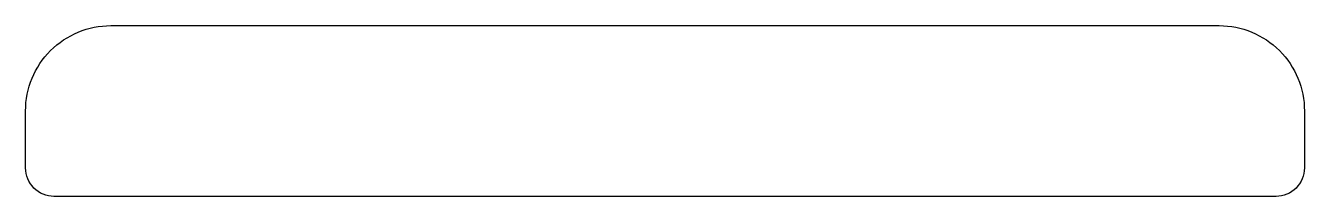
# Model space of a CAD drawing. Header units: millimetres. Extents: x -77.9 to 12.1, y -219 to -207.
import ezdxf

# ---------------------------------------------------------------- set-up
doc = ezdxf.new("R2010")
doc.units = ezdxf.units.MM
doc.layers.get('0').update_dxf_attribs({"linetype": 'CONTINUOUS'})

msp = doc.modelspace()

# ---------------------------------------------------------------- linework, layer by layer
msp.add_lwpolyline([(6.125, -206.992, -0.414214), (12.125, -212.992), (12.125, -216.992, -0.414214), (10.125, -218.992), (-75.875, -218.992, -0.414214), (-77.875, -216.992), (-77.875, -212.992, -0.414214), (-71.875, -206.992)], format="xyb", close=True)

doc.saveas('drawing.dxf')
